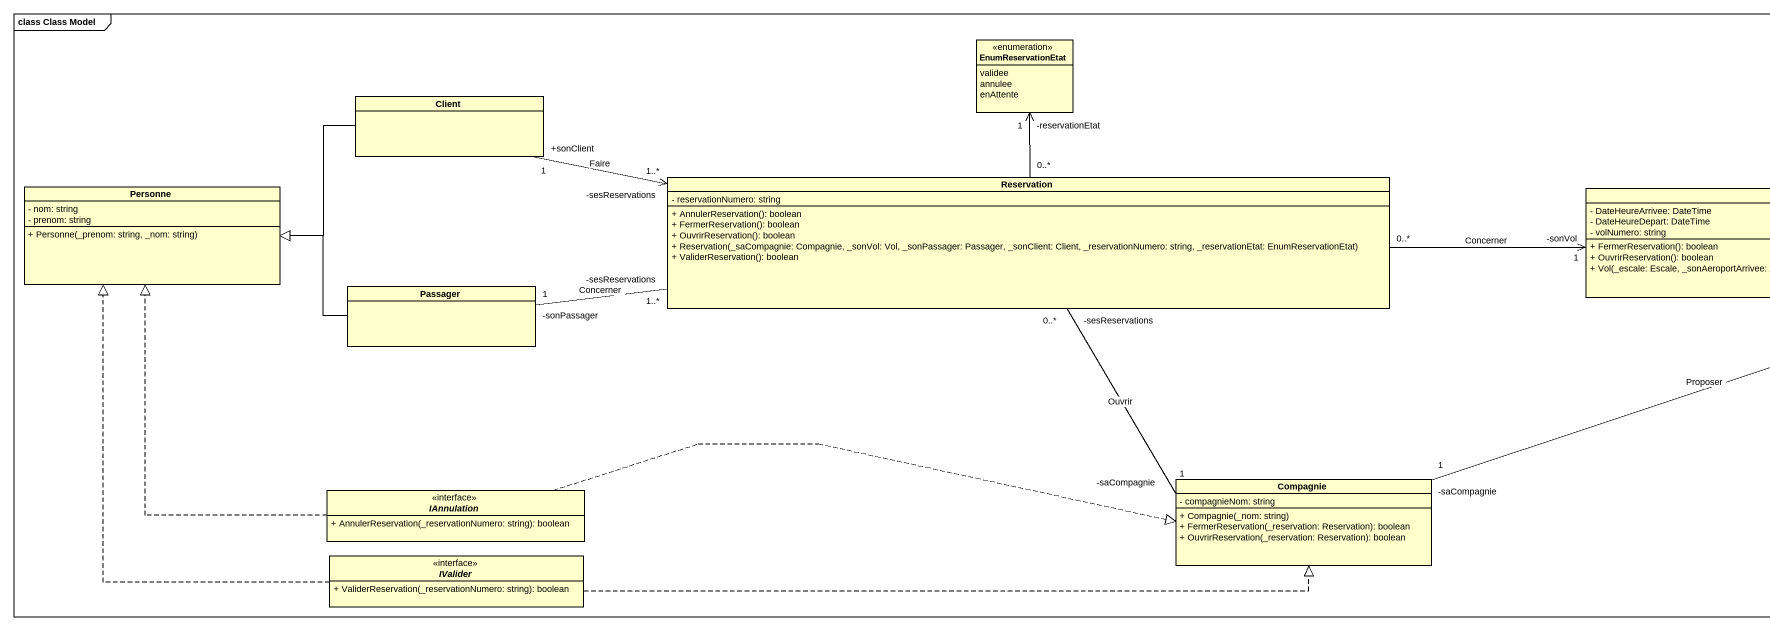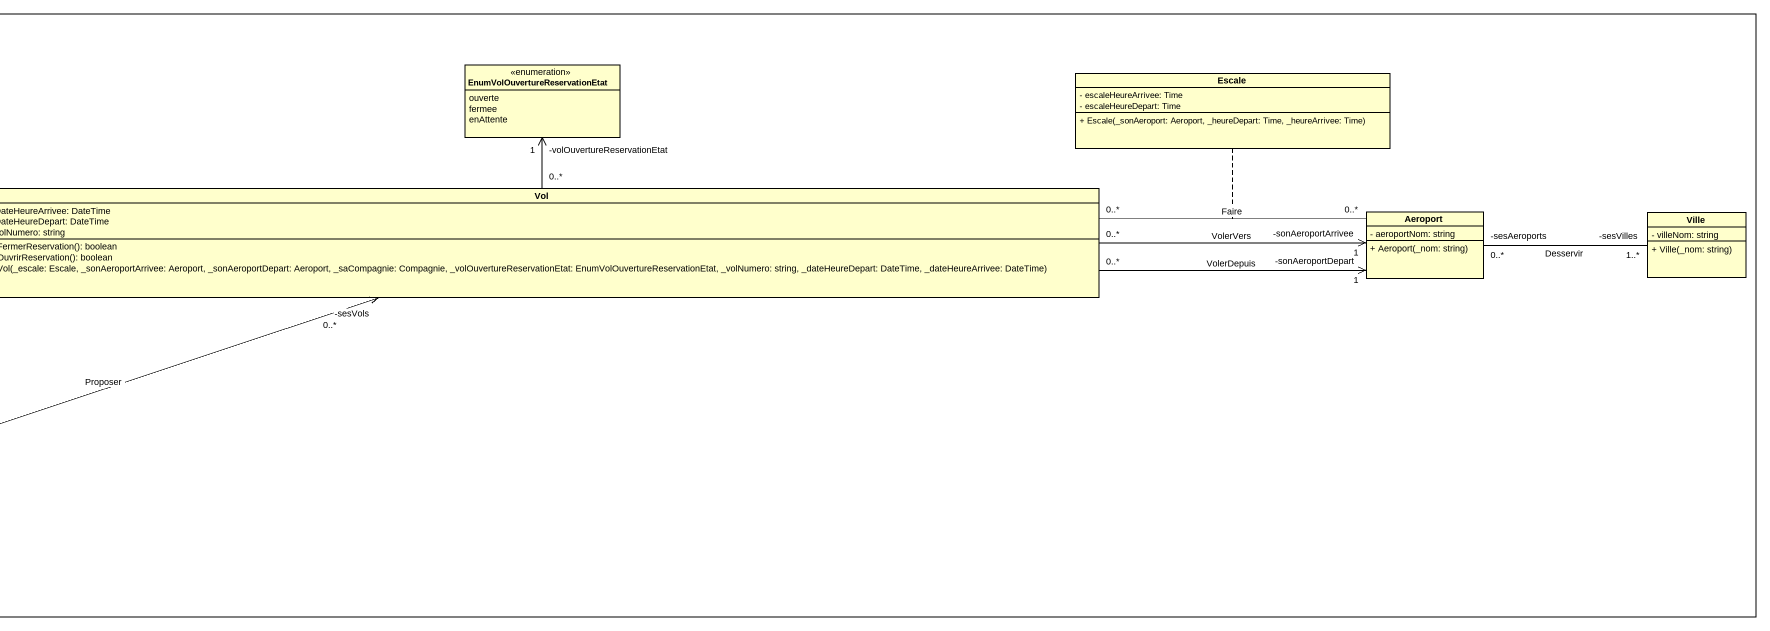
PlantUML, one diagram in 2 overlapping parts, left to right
@startuml
mainframe class Class Model
hide circle
hide empty members
skinparam classAttributeIconSize 0
enum EnumReservationEtat {
  validee
  annulee
  enAttente
}
class Client
enum "EnumVolOuvertureReservationEtat" as EnumVolOuvertureReservationE {
  ouverte
  fermee
  enAttente
}
class Escale {
  - escaleHeureArrivee: Time
  - escaleHeureDepart: Time
  + Escale(_sonAeroport: Aeroport, _heureDepart: Time, _heureArrivee: Time)
}
class Personne {
  - nom: string
  - prenom: string
  + Personne(_prenom: string, _nom: string)
}
class Reservation {
  - reservationNumero: string
  + AnnulerReservation(): boolean
  + FermerReservation(): boolean
  + OuvrirReservation(): boolean
  + Reservation(_saCompagnie: Compagnie, _sonVol: Vol, _sonPassager: Passager, _sonClient: Client, _reservationNumero: string, _reservationEtat: EnumReservationEtat)
  + ValiderReservation(): boolean
}
class Vol {
  - DateHeureArrivee: DateTime
  - DateHeureDepart: DateTime
  - volNumero: string
  + FermerReservation(): boolean
  + OuvrirReservation(): boolean
  + Vol(_escale: Escale, _sonAeroportArrivee: Aeroport, _sonAeroportDepart: Aeroport, _saCompagnie: Compagnie, _volOuvertureReservationEtat: EnumVolOuvertureReservationEtat, _volNumero: string, _dateHeureDepart: DateTime, _dateHeureArrivee: DateTime)
}
class Aeroport {
  - aeroportNom: string
  + Aeroport(_nom: string)
}
class Ville {
  - villeNom: string
  + Ville(_nom: string)
}
class Passager
class Compagnie {
  - compagnieNom: string
  + Compagnie(_nom: string)
  + FermerReservation(_reservation: Reservation): boolean
  + OuvrirReservation(_reservation: Reservation): boolean
}
interface IAnnulation <<interface>> {
  + AnnulerReservation(_reservationNumero: string): boolean
}
interface IValider <<interface>> {
  + ValiderReservation(_reservationNumero: string): boolean
}
Client -left-|> Personne
Client "+sonClient\n1" -right-> "-sesReservations\n1..*" Reservation : Faire
Reservation "0..*" -up-> "-reservationEtat\n1" EnumReservationEtat
Reservation "0..*" -right-> "-sonVol\n1" Vol : Concerner
Vol "0..*" -up-> "-volOuvertureReservationEtat\n1" EnumVolOuvertureReservationE
Vol "0..*" -right-> "-sonAeroportDepart\n1" Aeroport : VolerDepuis
Vol "0..*" -right-> "-sonAeroportArrivee\n1" Aeroport : VolerVers
Vol "0..*" -right- "0..*" Aeroport : Faire
(Vol, Aeroport) .. Escale
Aeroport "-sesAeroports\n0..*" -right- "-sesVilles\n1..*" Ville : Desservir
Passager -left-|> Personne
Passager "-sonPassager\n1" -right- "-sesReservations\n1..*" Reservation : Concerner
Compagnie "-saCompagnie\n1" -up- "-sesReservations\n0..*" Reservation : Ouvrir
Compagnie "-saCompagnie\n1" -right-> "-sesVols\n0..*" Vol : Proposer
IAnnulation .up.|> Personne
IAnnulation .right.|> Compagnie
IValider .up.|> Personne
IValider .right.|> Compagnie
@enduml
